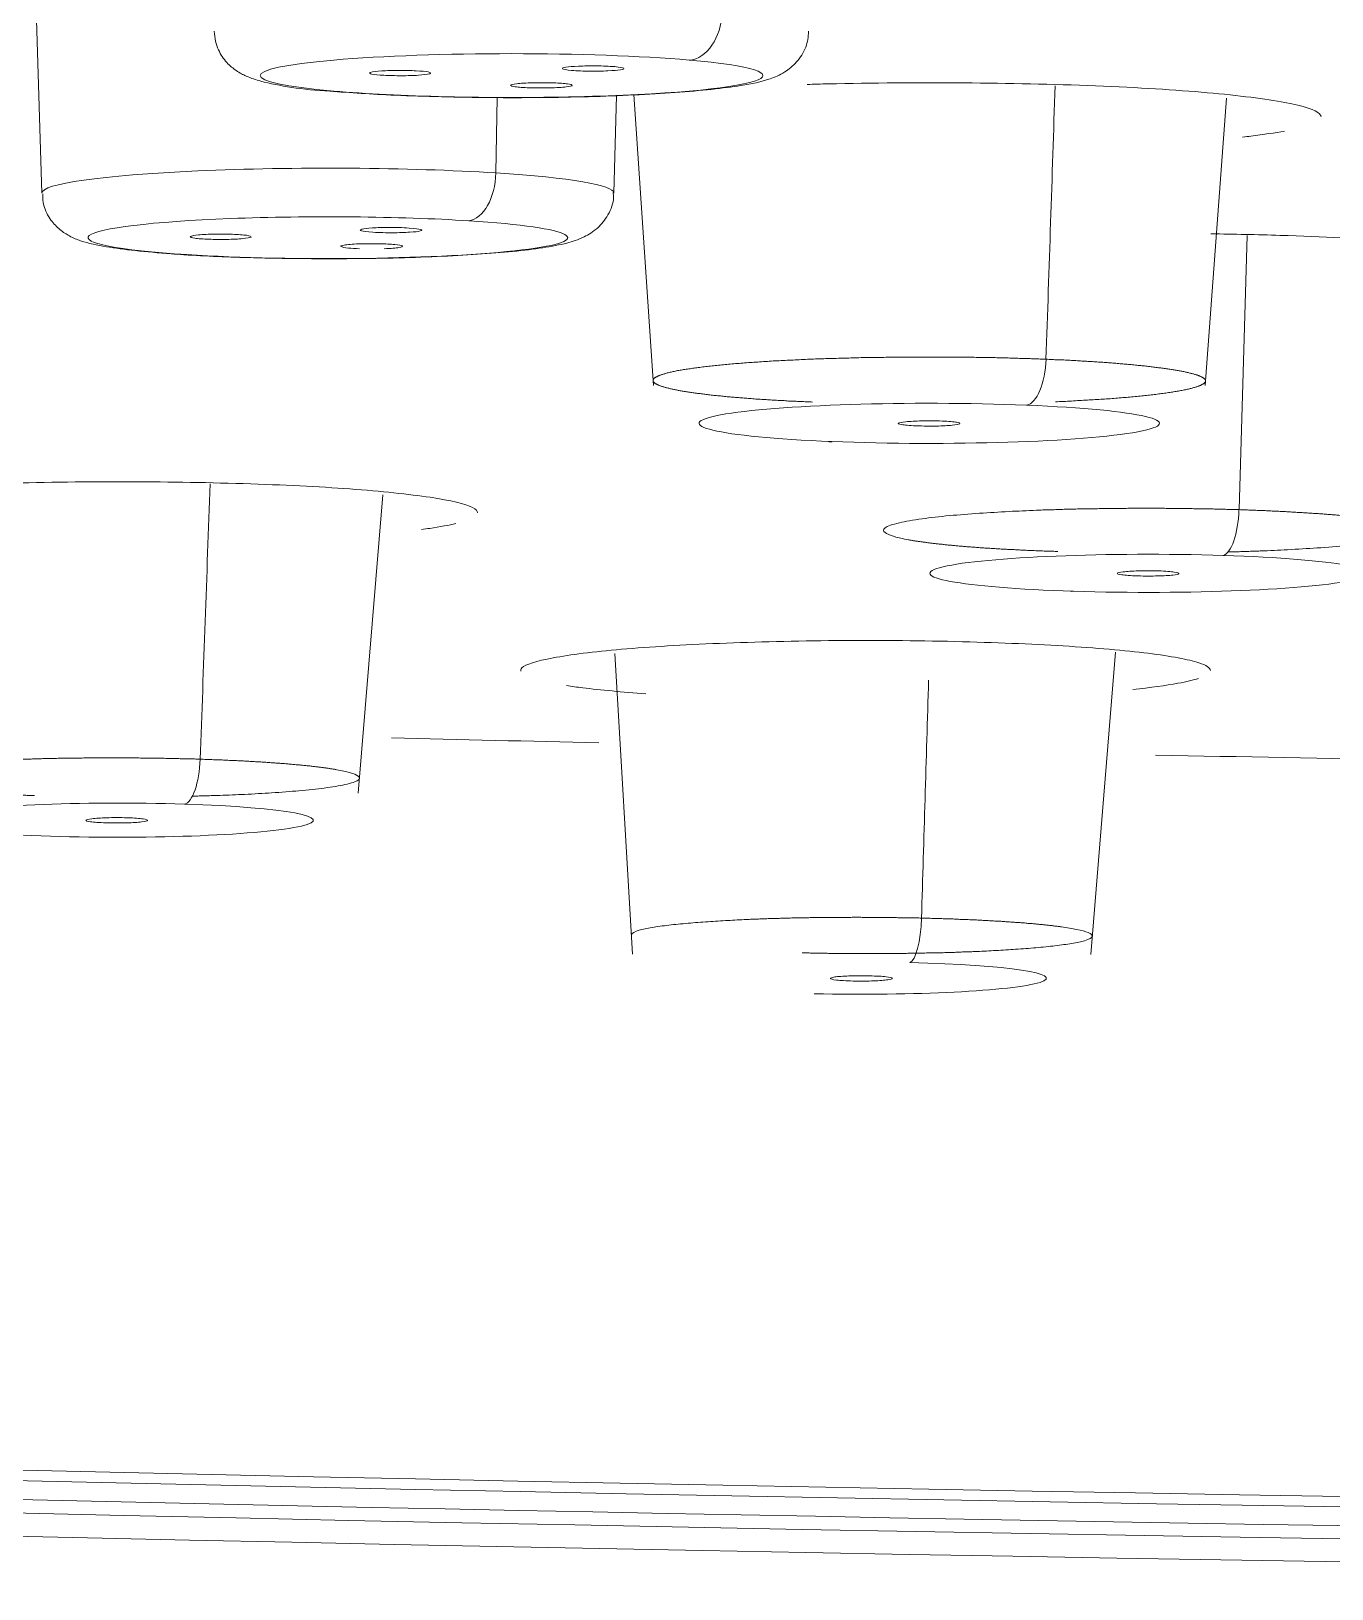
# Model space of a CAD drawing. Extents: x 19821 to 22981, y -91 to 2224.
# Drawn here: x 20659.46 to 20667.92, y 1291.2 to 1301.33 of the extents above; entities that cross this region are included whole.
import ezdxf

# ---------------------------------------------------------------- set-up
doc = ezdxf.new("R2010")
doc.units = 0
doc.header["$LTSCALE"] = 10
doc.header["$MEASUREMENT"] = 0
doc.layers.add('1', color=7, linetype='CONTINUOUS')

msp = doc.modelspace()

# ---------------------------------------------------------------- linework, layer by layer
at = {"layer": '1', "color": 7, "linetype": 'Continuous', "lineweight": 18}
for p, q in [((20659.478, 1302.118), (20659.534, 1300.278)), ((20663.251, 1300.278), (20663.27, 1300.914)), ((20663.383, 1300.92), (20663.509, 1299.028)), ((20667.096, 1299.027), (20667.234, 1300.895)), ((20661.59, 1296.377), (20661.75, 1298.318)), ((20663.258, 1297.286), (20663.374, 1295.33)), ((20666.352, 1295.329), (20666.513, 1297.294))]:
    msp.add_line(p, q, dxfattribs=at)
at = {"layer": '1', "color": 7, "linetype": 'Continuous', "lineweight": 13}
for p, q in [((20662.485, 1300.41), (20662.494, 1300.9)), ((20667.316, 1298.221), (20667.369, 1300.003))]:
    msp.add_line(p, q, dxfattribs=at)
at = {"layer": '1', "color": 7, "linetype": 'Continuous', "lineweight": 18}
for centre, major_axis, ratio, start_param, end_param in [((20690.341, 1301.967), (121.8, 0), 0.087156, 1.570796, 4.70718), ((20690.341, 1301.967), (-120.85, 0), 0.087156, 4.712389, 7.853982), ((20690.341, 1301.967), (119.464, 0), 0.087156, 3.216942, 4.712389), ((20690.341, 1302.016), (119.248, 0), 0.087156, 3.248753, 4.705425), ((20690.341, 1301.967), (-123.486, 0), 0.087156, 0.153054, 1.5633), ((20665.935, 1299.199), (0.012, 0.3), 0.420985, 3.237885, 4.729976), ((20665.302, 1298.782), (-1.496, 0), 0.087156, 4.276084, 7.417546), ((20665.302, 1298.782), (-1.496, 0), 0.087153, 1.134482, 4.275964), ((20664.67, 1298.962), (-0.012, -0.3), 0.420985, 6.186323, 6.379355), ((20667.213, 1298.222), (0.01, 0.3), 0.340613, 3.234538, 4.71777), ((20666.728, 1297.807), (-1.422, 0), 0.087156, 4.363775, 7.504277), ((20666.726, 1297.807), (-1.422, 0), 0.087155, 1.222062, 4.362805), ((20666.24, 1297.989), (-0.01, -0.3), 0.340613, 6.190027, 6.375898), ((20660.461, 1296.605), (0.009, 0.3), 0.340271, 3.234801, 4.700163), ((20660.027, 1296.202), (-1.274, 0), 0.087155, 4.364321, 7.503812), ((20660.024, 1296.202), (-1.274, 0), 0.087156, 1.222828, 4.36212), ((20665.175, 1295.575), (0.007, 0.3), 0.257128, 3.232467, 4.688849), ((20664.863, 1295.175), (-1.2, 0), 0.087156, 1.310484, 4.448921)]:
    msp.add_ellipse(centre, major_axis=major_axis, ratio=ratio, start_param=start_param, end_param=end_param, dxfattribs=at)
at = {"layer": '1', "color": 7, "linetype": 'Continuous', "lineweight": 13}
for centre, major_axis, ratio, start_param, end_param in [((20663.742, 1301.442), (0.026, 0.299), 0.704416, 3.264695, 4.8055), ((20662.587, 1301.043), (-1.634, 0), 0.087156, 3.926991, 7.068583), ((20662.587, 1301.043), (-1.634, 0), 0.087156, 0.785398, 3.926991), ((20661.432, 1301.241), (-0.026, -0.299), 0.704416, 6.175697, 6.406287), ((20661.393, 1300.279), (-1.859, 0), 0.087156, 4.08407, 6.285786), ((20662.309, 1300.398), (0.019, 0.299), 0.585549, 3.249316, 4.790121), ((20661.393, 1300.279), (-1.859, 0), 0.087156, 3.138943, 4.08407), ((20661.393, 1299.989), (-1.559, 0), 0.087156, 4.08407, 7.225663), ((20661.393, 1299.989), (-1.559, 0), 0.087156, 0.942478, 4.08407), ((20660.476, 1300.178), (-0.019, -0.299), 0.585549, 6.167972, 6.390909), ((20690.341, 1305.454), (-104, 0), 0.087156, 1.292864, 1.306313), ((20690.341, 1305.454), (-104, 0), 0.087156, 1.342196, 1.408317)]:
    msp.add_ellipse(centre, major_axis=major_axis, ratio=ratio, start_param=start_param, end_param=end_param, dxfattribs=at)
at = {"layer": '1', "color": 7, "linetype": 'Continuous', "lineweight": 18}
for points, knots in [([(20660.654, 1301.331), (20660.657, 1301.286), (20660.673, 1301.213), (20660.734, 1301.124), (20660.802, 1301.069), (20660.878, 1301.03), (20661.031, 1300.983), (20661.229, 1300.95), (20661.406, 1300.942)], [0, 0, 0, 0, 0.092515, 0.169673, 0.244273, 0.331044, 0.477482, 1, 1, 1, 1]), ([(20661.406, 1300.942), (20661.536, 1300.931), (20661.85, 1300.911), (20662.448, 1300.896), (20663.099, 1300.902), (20663.679, 1300.93), (20664.057, 1300.97), (20664.237, 1301.008), (20664.349, 1301.053), (20664.441, 1301.123), (20664.505, 1301.221), (20664.517, 1301.294), (20664.517, 1301.331)], [0, 0, 0, 0, 0.126656, 0.284249, 0.439844, 0.595277, 0.754009, 0.854636, 0.90503, 0.939106, 0.971745, 1, 1, 1, 1]), ([(20664.508, 1300.985), (20664.553, 1300.987), (20664.884, 1300.995), (20665.536, 1301), (20666.103, 1300.987), (20666.383, 1300.976)], [0, 0, 0, 0, 0.073953, 0.536977, 1, 1, 1, 1]), ([(20666.383, 1300.976), (20666.663, 1300.965), (20667.141, 1300.935), (20667.663, 1300.87), (20667.833, 1300.813), (20667.849, 1300.781), (20667.849, 1300.775)], [0, 0, 0, 0, 0.308481, 0.616963, 0.925444, 1, 1, 1, 1]), ([(20667.612, 1300.682), (20667.55, 1300.671), (20667.461, 1300.657), (20667.357, 1300.645), (20667.339, 1300.642)], [0, 0, 0, 0, 0.827643, 1, 1, 1, 1]), ([(20659.54, 1300.275), (20659.539, 1300.248), (20659.543, 1300.187), (20659.589, 1300.102), (20659.653, 1300.036), (20659.723, 1299.993), (20659.817, 1299.956), (20659.984, 1299.921), (20660.23, 1299.894), (20660.429, 1299.88), (20660.457, 1299.878)], [0, 0, 0, 0, 0.048872, 0.119831, 0.183991, 0.251392, 0.343768, 0.557978, 0.938914, 1, 1, 1, 1]), ([(20660.457, 1299.878), (20660.601, 1299.869), (20660.931, 1299.855), (20661.52, 1299.849), (20662.121, 1299.863), (20662.631, 1299.898), (20662.897, 1299.937), (20663.04, 1299.981), (20663.142, 1300.04), (20663.218, 1300.134), (20663.254, 1300.222), (20663.249, 1300.273), (20663.247, 1300.282)], [0, 0, 0, 0, 0.137059, 0.302447, 0.467419, 0.633524, 0.807201, 0.875642, 0.919878, 0.955044, 0.991425, 1, 1, 1, 1]), ([(20667.582, 1300.004), (20667.865, 1299.995), (20668.211, 1299.977), (20668.502, 1299.953), (20668.58, 1299.945)], [0, 0, 0, 0, 0.708843, 1, 1, 1, 1]), ([(20661.596, 1299.949), (20661.551, 1299.947), (20661.487, 1299.942), (20661.468, 1299.931), (20661.513, 1299.922), (20661.571, 1299.918), (20661.599, 1299.917)], [0, 0, 0, 0, 0.266672, 0.533345, 0.800017, 1, 1, 1, 1]), ([(20664.543, 1298.92), (20664.537, 1298.921), (20664.524, 1298.921), (20664.505, 1298.922), (20664.485, 1298.923), (20664.466, 1298.924), (20664.446, 1298.925), (20664.427, 1298.926), (20664.407, 1298.926), (20664.387, 1298.927), (20664.368, 1298.929), (20664.348, 1298.93), (20664.329, 1298.931), (20664.309, 1298.932), (20664.29, 1298.933), (20664.271, 1298.934), (20664.251, 1298.935), (20664.232, 1298.937), (20664.213, 1298.938), (20664.193, 1298.939), (20664.174, 1298.94), (20664.155, 1298.942), (20664.136, 1298.943), (20664.117, 1298.945), (20664.099, 1298.946), (20664.08, 1298.948), (20664.061, 1298.949), (20664.043, 1298.951), (20664.025, 1298.952), (20664.007, 1298.954), (20663.989, 1298.955), (20663.971, 1298.957), (20663.953, 1298.959), (20663.936, 1298.961), (20663.919, 1298.962), (20663.902, 1298.964), (20663.885, 1298.966), (20663.868, 1298.968), (20663.852, 1298.97), (20663.836, 1298.972), (20663.82, 1298.974), (20663.804, 1298.976), (20663.789, 1298.978), (20663.774, 1298.98), (20663.759, 1298.982), (20663.745, 1298.984), (20663.731, 1298.986), (20663.717, 1298.989), (20663.703, 1298.991), (20663.69, 1298.993), (20663.677, 1298.995), (20663.665, 1298.998), (20663.653, 1299), (20663.641, 1299.002), (20663.63, 1299.005), (20663.619, 1299.007), (20663.609, 1299.01), (20663.599, 1299.012), (20663.59, 1299.015), (20663.58, 1299.017), (20663.572, 1299.02), (20663.564, 1299.022), (20663.556, 1299.025), (20663.549, 1299.028), (20663.542, 1299.03), (20663.536, 1299.033), (20663.531, 1299.036), (20663.526, 1299.038), (20663.521, 1299.041), (20663.517, 1299.044), (20663.514, 1299.047), (20663.511, 1299.05), (20663.509, 1299.052), (20663.508, 1299.055), (20663.507, 1299.058), (20663.507, 1299.061), (20663.507, 1299.064), (20663.508, 1299.067), (20663.51, 1299.07), (20663.512, 1299.073), (20663.515, 1299.076), (20663.518, 1299.078), (20663.523, 1299.081), (20663.528, 1299.084), (20663.534, 1299.087), (20663.54, 1299.09), (20663.547, 1299.093), (20663.555, 1299.096), (20663.564, 1299.099), (20663.573, 1299.102), (20663.583, 1299.105), (20663.594, 1299.108), (20663.605, 1299.111), (20663.618, 1299.114), (20663.631, 1299.117), (20663.645, 1299.12), (20663.659, 1299.123), (20663.679, 1299.127), (20663.705, 1299.131), (20663.738, 1299.136), (20663.773, 1299.141), (20663.81, 1299.146), (20663.849, 1299.151), (20663.89, 1299.156), (20663.932, 1299.16), (20663.975, 1299.164), (20664.02, 1299.168), (20664.066, 1299.172), (20664.114, 1299.176), (20664.162, 1299.179), (20664.212, 1299.182), (20664.262, 1299.186), (20664.313, 1299.189), (20664.365, 1299.191), (20664.417, 1299.194), (20664.47, 1299.196), (20664.523, 1299.199), (20664.576, 1299.201), (20664.63, 1299.203), (20664.684, 1299.204), (20664.738, 1299.206), (20664.792, 1299.207), (20664.845, 1299.209), (20664.899, 1299.21), (20664.953, 1299.211), (20665.006, 1299.211), (20665.059, 1299.212), (20665.111, 1299.213), (20665.164, 1299.213), (20665.215, 1299.213), (20665.266, 1299.213), (20665.317, 1299.213), (20665.367, 1299.213), (20665.416, 1299.213), (20665.465, 1299.213), (20665.513, 1299.212), (20665.56, 1299.212), (20665.606, 1299.211), (20665.652, 1299.21), (20665.697, 1299.21), (20665.741, 1299.209), (20665.784, 1299.208), (20665.826, 1299.207), (20665.868, 1299.205), (20665.908, 1299.204), (20665.948, 1299.203), (20665.986, 1299.202), (20666.024, 1299.2), (20666.049, 1299.199), (20666.061, 1299.199)], [0, 0, 0, 0, 0.003803, 0.007635, 0.011497, 0.015388, 0.019309, 0.02326, 0.02724, 0.03125, 0.035289, 0.039358, 0.043456, 0.047584, 0.051742, 0.055929, 0.060146, 0.064392, 0.068668, 0.072973, 0.077308, 0.081673, 0.086067, 0.090491, 0.094945, 0.099428, 0.10394, 0.108482, 0.113054, 0.117656, 0.122287, 0.126947, 0.131637, 0.136357, 0.141106, 0.145885, 0.150694, 0.155532, 0.160399, 0.165297, 0.170224, 0.17518, 0.180166, 0.185182, 0.190227, 0.195302, 0.200407, 0.205541, 0.210704, 0.215898, 0.221121, 0.226373, 0.231655, 0.236967, 0.242308, 0.247679, 0.25308, 0.25851, 0.26397, 0.269459, 0.274978, 0.280527, 0.286105, 0.291713, 0.29735, 0.303018, 0.308714, 0.314441, 0.320197, 0.325982, 0.331798, 0.337642, 0.343517, 0.349421, 0.355355, 0.361318, 0.367311, 0.373334, 0.379386, 0.385468, 0.39158, 0.397721, 0.403892, 0.410092, 0.416322, 0.422582, 0.428871, 0.43519, 0.441539, 0.447917, 0.454325, 0.460763, 0.46723, 0.473727, 0.480254, 0.48681, 0.493396, 0.500012, 0.512443, 0.52477, 0.536991, 0.549107, 0.561119, 0.573025, 0.584827, 0.596523, 0.608114, 0.6196, 0.630982, 0.642258, 0.653429, 0.664495, 0.675456, 0.686311, 0.697062, 0.707707, 0.718248, 0.728683, 0.739013, 0.749238, 0.759358, 0.769373, 0.779282, 0.789087, 0.798786, 0.80838, 0.817869, 0.827252, 0.836531, 0.845704, 0.854772, 0.863735, 0.872592, 0.881345, 0.889992, 0.898534, 0.90697, 0.915302, 0.923528, 0.931649, 0.939664, 0.947575, 0.95538, 0.96308, 0.970674, 0.978164, 0.985548, 0.992826, 1, 1, 1, 1]), ([(20666.061, 1299.199), (20666.068, 1299.199), (20666.081, 1299.198), (20666.1, 1299.197), (20666.119, 1299.196), (20666.139, 1299.195), (20666.158, 1299.195), (20666.178, 1299.194), (20666.197, 1299.193), (20666.217, 1299.192), (20666.236, 1299.191), (20666.256, 1299.19), (20666.275, 1299.188), (20666.295, 1299.187), (20666.314, 1299.186), (20666.334, 1299.185), (20666.353, 1299.184), (20666.372, 1299.183), (20666.392, 1299.181), (20666.411, 1299.18), (20666.43, 1299.179), (20666.449, 1299.177), (20666.468, 1299.176), (20666.487, 1299.175), (20666.505, 1299.173), (20666.524, 1299.172), (20666.543, 1299.17), (20666.561, 1299.168), (20666.579, 1299.167), (20666.597, 1299.165), (20666.615, 1299.164), (20666.633, 1299.162), (20666.651, 1299.16), (20666.668, 1299.158), (20666.685, 1299.157), (20666.702, 1299.155), (20666.719, 1299.153), (20666.736, 1299.151), (20666.752, 1299.149), (20666.768, 1299.147), (20666.784, 1299.145), (20666.8, 1299.143), (20666.815, 1299.141), (20666.83, 1299.139), (20666.845, 1299.137), (20666.859, 1299.135), (20666.874, 1299.133), (20666.887, 1299.131), (20666.901, 1299.128), (20666.914, 1299.126), (20666.927, 1299.124), (20666.939, 1299.122), (20666.951, 1299.119), (20666.963, 1299.117), (20666.974, 1299.114), (20666.985, 1299.112), (20666.995, 1299.109), (20667.005, 1299.107), (20667.015, 1299.104), (20667.024, 1299.102), (20667.032, 1299.099), (20667.041, 1299.097), (20667.048, 1299.094), (20667.055, 1299.092), (20667.062, 1299.089), (20667.068, 1299.086), (20667.074, 1299.083), (20667.079, 1299.081), (20667.083, 1299.078), (20667.087, 1299.075), (20667.09, 1299.072), (20667.093, 1299.07), (20667.095, 1299.067), (20667.097, 1299.064), (20667.098, 1299.061), (20667.098, 1299.058), (20667.098, 1299.055), (20667.097, 1299.052), (20667.095, 1299.049), (20667.093, 1299.047), (20667.09, 1299.044), (20667.086, 1299.041), (20667.082, 1299.038), (20667.077, 1299.035), (20667.071, 1299.032), (20667.065, 1299.029), (20667.057, 1299.026), (20667.05, 1299.023), (20667.041, 1299.02), (20667.032, 1299.017), (20667.022, 1299.014), (20667.011, 1299.011), (20666.999, 1299.008), (20666.987, 1299.005), (20666.974, 1299.002), (20666.96, 1298.999), (20666.945, 1298.996), (20666.925, 1298.993), (20666.899, 1298.988), (20666.866, 1298.983), (20666.831, 1298.978), (20666.794, 1298.973), (20666.755, 1298.968), (20666.715, 1298.964), (20666.673, 1298.959), (20666.629, 1298.955), (20666.584, 1298.951), (20666.538, 1298.947), (20666.491, 1298.943), (20666.442, 1298.94), (20666.393, 1298.937), (20666.343, 1298.934), (20666.292, 1298.931), (20666.24, 1298.928), (20666.188, 1298.925), (20666.149, 1298.923), (20666.127, 1298.922), (20666.123, 1298.922)], [0, 0, 0, 0, 0.005346, 0.010734, 0.016164, 0.021635, 0.027149, 0.032704, 0.038301, 0.043941, 0.049622, 0.055345, 0.06111, 0.066917, 0.072765, 0.078656, 0.084588, 0.090563, 0.096579, 0.102637, 0.108737, 0.114879, 0.121063, 0.127288, 0.133556, 0.139865, 0.146217, 0.15261, 0.159045, 0.165522, 0.172041, 0.178601, 0.185204, 0.191848, 0.198535, 0.205263, 0.212033, 0.218845, 0.225699, 0.232595, 0.239532, 0.246512, 0.253533, 0.260596, 0.267701, 0.274848, 0.282037, 0.289267, 0.29654, 0.303854, 0.31121, 0.318608, 0.326048, 0.33353, 0.341053, 0.348619, 0.356226, 0.363875, 0.371566, 0.379299, 0.387074, 0.39489, 0.402749, 0.410649, 0.418591, 0.426575, 0.4346, 0.442668, 0.450777, 0.458928, 0.467121, 0.475356, 0.483633, 0.491951, 0.500312, 0.508714, 0.517158, 0.525644, 0.534171, 0.542741, 0.551352, 0.560005, 0.5687, 0.577436, 0.586215, 0.595035, 0.603897, 0.612801, 0.621747, 0.630734, 0.639763, 0.648834, 0.657947, 0.667102, 0.676298, 0.685536, 0.694816, 0.704138, 0.721639, 0.738992, 0.756197, 0.773254, 0.790163, 0.806924, 0.823537, 0.840003, 0.85632, 0.87249, 0.888512, 0.904386, 0.920112, 0.93569, 0.951121, 0.966404, 0.981539, 0.996526, 1, 1, 1, 1]), ([(20658.654, 1298.362), (20658.835, 1298.374), (20659.277, 1298.395), (20660.062, 1298.407), (20660.582, 1298.398), (20660.843, 1298.39)], [0, 0, 0, 0, 0.298119, 0.649059, 1, 1, 1, 1]), ([(20660.843, 1298.39), (20661.103, 1298.382), (20661.56, 1298.359), (20662.102, 1298.303), (20662.333, 1298.247), (20662.367, 1298.212), (20662.366, 1298.2)], [0, 0, 0, 0, 0.285358, 0.570716, 0.856074, 1, 1, 1, 1]), ([(20666.138, 1297.949), (20666.132, 1297.949), (20666.12, 1297.95), (20666.102, 1297.95), (20666.084, 1297.951), (20666.066, 1297.951), (20666.048, 1297.952), (20666.03, 1297.953), (20666.012, 1297.953), (20665.994, 1297.954), (20665.976, 1297.955), (20665.959, 1297.956), (20665.941, 1297.956), (20665.924, 1297.957), (20665.906, 1297.958), (20665.889, 1297.959), (20665.872, 1297.96), (20665.854, 1297.961), (20665.837, 1297.961), (20665.82, 1297.962), (20665.803, 1297.963), (20665.787, 1297.964), (20665.77, 1297.965), (20665.753, 1297.966), (20665.737, 1297.967), (20665.72, 1297.968), (20665.704, 1297.969), (20665.688, 1297.97), (20665.672, 1297.971), (20665.656, 1297.972), (20665.64, 1297.973), (20665.624, 1297.974), (20665.609, 1297.976), (20665.593, 1297.977), (20665.578, 1297.978), (20665.563, 1297.979), (20665.547, 1297.98), (20665.533, 1297.981), (20665.518, 1297.983), (20665.503, 1297.984), (20665.489, 1297.985), (20665.474, 1297.986), (20665.46, 1297.988), (20665.446, 1297.989), (20665.433, 1297.99), (20665.419, 1297.992), (20665.405, 1297.993), (20665.392, 1297.995), (20665.379, 1297.996), (20665.366, 1297.997), (20665.353, 1297.999), (20665.341, 1298), (20665.328, 1298.002), (20665.316, 1298.003), (20665.304, 1298.005), (20665.292, 1298.006), (20665.281, 1298.008), (20665.269, 1298.009), (20665.258, 1298.011), (20665.247, 1298.012), (20665.236, 1298.014), (20665.225, 1298.015), (20665.215, 1298.017), (20665.205, 1298.018), (20665.195, 1298.02), (20665.185, 1298.022), (20665.176, 1298.023), (20665.133, 1298.031), (20665.063, 1298.047), (20665.002, 1298.073), (20665.002, 1298.104), (20665.087, 1298.134), (20665.241, 1298.161), (20665.422, 1298.182), (20665.617, 1298.197), (20665.809, 1298.209), (20665.952, 1298.215), (20666.041, 1298.219), (20666.083, 1298.22), (20666.125, 1298.221), (20666.168, 1298.223), (20666.211, 1298.224), (20666.254, 1298.225), (20666.298, 1298.226), (20666.341, 1298.227), (20666.385, 1298.227), (20666.429, 1298.228), (20666.472, 1298.229), (20666.516, 1298.229), (20666.56, 1298.229), (20666.604, 1298.23), (20666.648, 1298.23), (20666.691, 1298.23), (20666.735, 1298.23), (20666.778, 1298.23), (20666.821, 1298.23), (20666.864, 1298.229), (20666.907, 1298.229), (20666.949, 1298.228), (20666.991, 1298.228), (20667.033, 1298.227), (20667.075, 1298.227), (20667.116, 1298.226), (20667.157, 1298.225), (20667.197, 1298.224), (20667.237, 1298.223), (20667.277, 1298.222), (20667.303, 1298.221), (20667.316, 1298.221)], [0, 0, 0, 0, 0.003581, 0.007169, 0.010763, 0.014363, 0.01797, 0.021584, 0.025204, 0.02883, 0.032463, 0.036102, 0.039747, 0.043399, 0.047058, 0.050723, 0.054394, 0.058072, 0.061756, 0.065446, 0.069144, 0.072847, 0.076557, 0.080273, 0.083996, 0.087726, 0.091461, 0.095203, 0.098952, 0.102707, 0.106469, 0.110237, 0.114011, 0.117792, 0.121579, 0.125373, 0.129173, 0.13298, 0.136793, 0.140613, 0.144439, 0.148271, 0.15211, 0.155955, 0.159807, 0.163666, 0.16753, 0.171402, 0.175279, 0.179163, 0.183054, 0.186951, 0.190855, 0.194765, 0.198681, 0.202604, 0.206533, 0.210469, 0.214411, 0.21836, 0.222316, 0.226277, 0.230245, 0.23422, 0.238201, 0.242189, 0.246183, 0.250183, 0.29761, 0.355048, 0.422489, 0.499923, 0.562507, 0.618797, 0.668784, 0.712461, 0.74982, 0.7583, 0.766752, 0.775177, 0.783575, 0.791945, 0.800289, 0.808605, 0.816893, 0.825155, 0.833389, 0.841596, 0.849776, 0.857928, 0.866053, 0.874151, 0.882222, 0.890265, 0.898281, 0.906269, 0.91423, 0.922164, 0.930071, 0.93795, 0.945802, 0.953627, 0.961424, 0.969194, 0.976936, 0.984652, 0.99234, 1, 1, 1, 1]), ([(20667.316, 1298.221), (20667.322, 1298.22), (20667.334, 1298.22), (20667.352, 1298.219), (20667.37, 1298.219), (20667.388, 1298.218), (20667.406, 1298.217), (20667.424, 1298.217), (20667.442, 1298.216), (20667.46, 1298.215), (20667.478, 1298.215), (20667.495, 1298.214), (20667.513, 1298.213), (20667.53, 1298.212), (20667.548, 1298.212), (20667.565, 1298.211), (20667.583, 1298.21), (20667.6, 1298.209), (20667.617, 1298.208), (20667.634, 1298.207), (20667.651, 1298.206), (20667.668, 1298.205), (20667.685, 1298.204), (20667.701, 1298.203), (20667.718, 1298.202), (20667.734, 1298.201), (20667.75, 1298.2), (20667.767, 1298.199), (20667.783, 1298.198), (20667.799, 1298.197), (20667.815, 1298.196), (20667.83, 1298.195), (20667.846, 1298.194), (20667.861, 1298.193), (20667.877, 1298.192), (20667.892, 1298.19), (20667.907, 1298.189), (20667.922, 1298.188), (20667.936, 1298.187), (20667.951, 1298.186), (20667.965, 1298.184), (20667.98, 1298.183), (20667.994, 1298.182), (20668.008, 1298.18), (20668.022, 1298.179), (20668.035, 1298.178), (20668.049, 1298.176), (20668.062, 1298.175), (20668.075, 1298.174), (20668.088, 1298.172), (20668.101, 1298.171), (20668.113, 1298.169), (20668.126, 1298.168), (20668.138, 1298.166), (20668.15, 1298.165), (20668.162, 1298.163), (20668.173, 1298.162), (20668.185, 1298.16), (20668.196, 1298.159), (20668.207, 1298.157), (20668.218, 1298.156), (20668.228, 1298.154), (20668.239, 1298.153), (20668.249, 1298.151), (20668.259, 1298.149), (20668.268, 1298.148), (20668.278, 1298.146), (20668.321, 1298.138), (20668.39, 1298.123), (20668.451, 1298.097), (20668.451, 1298.066), (20668.366, 1298.035), (20668.212, 1298.008), (20668.03, 1297.988), (20667.835, 1297.972), (20667.643, 1297.961), (20667.501, 1297.954), (20667.412, 1297.951), (20667.37, 1297.949), (20667.328, 1297.948), (20667.287, 1297.947), (20667.26, 1297.946), (20667.247, 1297.946)], [0, 0, 0, 0, 0.004543, 0.009093, 0.013651, 0.018217, 0.02279, 0.027371, 0.03196, 0.036556, 0.04116, 0.045772, 0.050392, 0.055019, 0.059654, 0.064296, 0.068947, 0.073605, 0.07827, 0.082944, 0.087625, 0.092313, 0.09701, 0.101714, 0.106425, 0.111145, 0.115872, 0.120607, 0.125349, 0.130099, 0.134857, 0.139622, 0.144396, 0.149176, 0.153965, 0.158761, 0.163565, 0.168376, 0.173196, 0.178022, 0.182857, 0.187699, 0.192549, 0.197407, 0.202272, 0.207145, 0.212025, 0.216914, 0.221809, 0.226713, 0.231624, 0.236543, 0.24147, 0.246404, 0.251346, 0.256295, 0.261252, 0.266217, 0.27119, 0.27617, 0.281158, 0.286153, 0.291156, 0.296167, 0.301186, 0.306212, 0.311246, 0.316287, 0.376543, 0.449267, 0.534433, 0.632014, 0.711411, 0.782705, 0.845892, 0.900972, 0.947941, 0.958702, 0.969425, 0.980112, 0.990761, 1, 1, 1, 1]), ([(20662.226, 1298.131), (20662.18, 1298.12), (20662.108, 1298.107), (20662.02, 1298.094), (20662.001, 1298.092)], [0, 0, 0, 0, 0.791177, 1, 1, 1, 1]), ([(20662.647, 1297.171), (20662.645, 1297.178), (20662.657, 1297.208), (20662.816, 1297.259), (20663.271, 1297.316), (20663.916, 1297.355), (20664.698, 1297.374), (20665.208, 1297.37), (20665.469, 1297.364)], [0, 0, 0, 0, 0.057981, 0.246385, 0.434789, 0.623192, 0.811596, 1, 1, 1, 1]), ([(20665.469, 1297.364), (20665.729, 1297.357), (20666.194, 1297.339), (20666.765, 1297.289), (20667.068, 1297.232), (20667.128, 1297.193), (20667.13, 1297.176)], [0, 0, 0, 0, 0.26806, 0.536121, 0.804181, 1, 1, 1, 1]), ([(20663.46, 1297.024), (20663.305, 1297.035), (20663.121, 1297.053), (20662.977, 1297.072), (20662.945, 1297.077)], [0, 0, 0, 0, 0.754414, 1, 1, 1, 1]), ([(20667.053, 1297.124), (20667.019, 1297.113), (20666.91, 1297.087), (20666.741, 1297.064), (20666.625, 1297.051)], [0, 0, 0, 0, 0.413629, 1, 1, 1, 1]), ([(20659.487, 1296.362), (20659.481, 1296.362), (20659.468, 1296.362), (20659.449, 1296.363), (20659.429, 1296.364), (20659.41, 1296.364), (20659.391, 1296.365), (20659.372, 1296.366), (20659.354, 1296.366), (20659.335, 1296.367), (20659.316, 1296.368), (20659.298, 1296.369), (20659.279, 1296.37), (20659.261, 1296.371), (20659.243, 1296.371), (20659.225, 1296.372), (20659.207, 1296.373), (20659.189, 1296.374), (20659.171, 1296.375), (20659.154, 1296.376), (20659.136, 1296.377), (20659.119, 1296.378), (20659.102, 1296.379), (20659.085, 1296.38), (20659.068, 1296.381), (20659.051, 1296.382), (20659.035, 1296.383), (20659.018, 1296.385), (20659.002, 1296.386), (20658.986, 1296.387), (20658.97, 1296.388), (20658.954, 1296.389), (20658.939, 1296.39), (20658.923, 1296.392), (20658.908, 1296.393), (20658.893, 1296.394), (20658.879, 1296.396), (20658.864, 1296.397), (20658.85, 1296.398), (20658.835, 1296.399), (20658.821, 1296.401), (20658.808, 1296.402), (20658.794, 1296.404), (20658.781, 1296.405), (20658.768, 1296.406), (20658.755, 1296.408), (20658.742, 1296.409), (20658.73, 1296.411), (20658.718, 1296.412), (20658.706, 1296.414), (20658.694, 1296.415), (20658.682, 1296.417), (20658.671, 1296.418), (20658.66, 1296.42), (20658.65, 1296.421), (20658.639, 1296.423), (20658.629, 1296.425), (20658.619, 1296.426), (20658.609, 1296.428), (20658.569, 1296.435), (20658.505, 1296.449), (20658.45, 1296.472), (20658.45, 1296.499), (20658.528, 1296.525), (20658.668, 1296.549), (20658.834, 1296.566), (20659.012, 1296.58), (20659.187, 1296.59), (20659.317, 1296.595), (20659.398, 1296.598), (20659.436, 1296.599), (20659.474, 1296.6), (20659.512, 1296.602), (20659.551, 1296.602), (20659.59, 1296.603), (20659.629, 1296.604), (20659.669, 1296.605), (20659.708, 1296.605), (20659.748, 1296.606), (20659.787, 1296.606), (20659.827, 1296.607), (20659.867, 1296.607), (20659.907, 1296.607), (20659.947, 1296.607), (20659.987, 1296.607), (20660.026, 1296.607), (20660.066, 1296.607), (20660.106, 1296.607), (20660.145, 1296.607), (20660.184, 1296.606), (20660.224, 1296.606), (20660.262, 1296.605), (20660.301, 1296.605), (20660.339, 1296.604), (20660.378, 1296.603), (20660.415, 1296.602), (20660.453, 1296.602), (20660.49, 1296.601), (20660.527, 1296.6), (20660.551, 1296.599), (20660.563, 1296.598)], [0, 0, 0, 0, 0.004177, 0.008358, 0.012545, 0.016736, 0.020932, 0.025132, 0.029338, 0.033548, 0.037763, 0.041983, 0.046207, 0.050436, 0.054671, 0.05891, 0.063153, 0.067402, 0.071655, 0.075913, 0.080176, 0.084444, 0.088717, 0.092994, 0.097276, 0.101563, 0.105855, 0.110152, 0.114454, 0.11876, 0.123071, 0.127387, 0.131708, 0.136033, 0.140364, 0.144699, 0.149039, 0.153384, 0.157734, 0.162089, 0.166448, 0.170813, 0.175182, 0.179556, 0.183935, 0.188319, 0.192708, 0.197101, 0.201499, 0.205903, 0.210311, 0.214724, 0.219142, 0.223564, 0.227992, 0.232425, 0.236862, 0.241304, 0.245751, 0.250203, 0.297933, 0.355466, 0.4228, 0.499933, 0.562539, 0.618842, 0.668829, 0.71249, 0.749814, 0.758139, 0.766446, 0.774737, 0.783011, 0.791268, 0.799508, 0.807731, 0.815938, 0.824127, 0.8323, 0.840455, 0.848594, 0.856715, 0.86482, 0.872908, 0.880979, 0.889033, 0.897069, 0.905089, 0.913092, 0.921078, 0.929047, 0.936999, 0.944933, 0.952851, 0.960752, 0.968636, 0.976502, 0.984352, 0.992184, 1, 1, 1, 1]), ([(20660.563, 1296.598), (20660.57, 1296.598), (20660.583, 1296.598), (20660.602, 1296.597), (20660.621, 1296.597), (20660.64, 1296.596), (20660.659, 1296.595), (20660.678, 1296.594), (20660.697, 1296.594), (20660.716, 1296.593), (20660.734, 1296.592), (20660.753, 1296.591), (20660.771, 1296.59), (20660.789, 1296.59), (20660.808, 1296.589), (20660.826, 1296.588), (20660.844, 1296.587), (20660.861, 1296.586), (20660.879, 1296.585), (20660.897, 1296.584), (20660.914, 1296.583), (20660.931, 1296.582), (20660.949, 1296.581), (20660.966, 1296.58), (20660.982, 1296.579), (20660.999, 1296.578), (20661.016, 1296.577), (20661.032, 1296.575), (20661.048, 1296.574), (20661.064, 1296.573), (20661.08, 1296.572), (20661.096, 1296.571), (20661.112, 1296.57), (20661.127, 1296.568), (20661.142, 1296.567), (20661.157, 1296.566), (20661.172, 1296.564), (20661.186, 1296.563), (20661.201, 1296.562), (20661.215, 1296.561), (20661.229, 1296.559), (20661.243, 1296.558), (20661.256, 1296.556), (20661.27, 1296.555), (20661.283, 1296.554), (20661.296, 1296.552), (20661.308, 1296.551), (20661.321, 1296.549), (20661.333, 1296.548), (20661.345, 1296.546), (20661.357, 1296.545), (20661.368, 1296.543), (20661.379, 1296.542), (20661.39, 1296.54), (20661.401, 1296.539), (20661.411, 1296.537), (20661.422, 1296.535), (20661.432, 1296.534), (20661.441, 1296.532), (20661.481, 1296.525), (20661.545, 1296.511), (20661.601, 1296.488), (20661.601, 1296.461), (20661.523, 1296.435), (20661.383, 1296.411), (20661.217, 1296.394), (20661.039, 1296.38), (20660.863, 1296.37), (20660.734, 1296.365), (20660.653, 1296.362), (20660.615, 1296.361), (20660.576, 1296.36), (20660.544, 1296.359), (20660.525, 1296.358), (20660.518, 1296.358)], [0, 0, 0, 0, 0.005298, 0.010602, 0.015912, 0.021229, 0.026552, 0.031882, 0.037218, 0.04256, 0.047909, 0.053264, 0.058626, 0.063993, 0.069368, 0.074748, 0.080135, 0.085529, 0.090928, 0.096335, 0.101747, 0.107166, 0.112591, 0.118023, 0.123461, 0.128905, 0.134356, 0.139813, 0.145276, 0.150746, 0.156222, 0.161704, 0.167193, 0.172688, 0.17819, 0.183698, 0.189212, 0.194732, 0.200259, 0.205792, 0.211332, 0.216878, 0.22243, 0.227989, 0.233554, 0.239125, 0.244703, 0.250286, 0.255877, 0.261473, 0.267076, 0.272686, 0.278301, 0.283923, 0.289551, 0.295186, 0.300827, 0.306474, 0.312127, 0.317787, 0.378257, 0.4513, 0.536887, 0.634979, 0.714436, 0.785903, 0.849381, 0.904872, 0.952377, 0.962961, 0.973522, 0.984061, 0.994578, 1, 1, 1, 1]), ([(20663.366, 1295.455), (20663.366, 1295.456), (20663.367, 1295.467), (20663.398, 1295.484), (20663.493, 1295.504), (20663.602, 1295.52), (20663.727, 1295.532), (20663.858, 1295.542), (20663.987, 1295.55), (20664.085, 1295.555), (20664.149, 1295.558), (20664.184, 1295.559), (20664.219, 1295.561), (20664.254, 1295.562), (20664.29, 1295.563), (20664.326, 1295.564), (20664.362, 1295.565), (20664.399, 1295.566), (20664.435, 1295.567), (20664.472, 1295.567), (20664.51, 1295.568), (20664.547, 1295.569), (20664.584, 1295.569), (20664.622, 1295.569), (20664.659, 1295.57), (20664.697, 1295.57), (20664.735, 1295.57), (20664.773, 1295.57), (20664.81, 1295.571), (20664.848, 1295.571), (20664.885, 1295.57), (20664.923, 1295.57), (20664.96, 1295.57), (20664.997, 1295.57), (20665.035, 1295.569), (20665.071, 1295.569), (20665.108, 1295.568), (20665.144, 1295.568), (20665.181, 1295.567), (20665.217, 1295.567), (20665.24, 1295.566), (20665.252, 1295.566)], [0, 0, 0, 0, 0.012933, 0.144796, 0.234801, 0.317312, 0.392318, 0.459807, 0.519769, 0.572195, 0.586427, 0.600632, 0.614807, 0.628954, 0.643071, 0.65716, 0.671221, 0.685252, 0.699255, 0.713229, 0.727174, 0.74109, 0.754978, 0.768836, 0.782666, 0.796466, 0.810238, 0.823981, 0.837695, 0.85138, 0.865036, 0.878663, 0.892261, 0.90583, 0.91937, 0.932881, 0.946363, 0.959816, 0.973239, 0.986634, 1, 1, 1, 1]), ([(20665.252, 1295.566), (20665.259, 1295.566), (20665.271, 1295.565), (20665.29, 1295.565), (20665.309, 1295.564), (20665.328, 1295.564), (20665.346, 1295.563), (20665.365, 1295.563), (20665.384, 1295.562), (20665.402, 1295.561), (20665.42, 1295.561), (20665.439, 1295.56), (20665.457, 1295.56), (20665.475, 1295.559), (20665.493, 1295.558), (20665.511, 1295.557), (20665.529, 1295.557), (20665.547, 1295.556), (20665.565, 1295.555), (20665.583, 1295.554), (20665.6, 1295.554), (20665.618, 1295.553), (20665.635, 1295.552), (20665.652, 1295.551), (20665.669, 1295.55), (20665.686, 1295.549), (20665.703, 1295.548), (20665.719, 1295.547), (20665.736, 1295.546), (20665.752, 1295.546), (20665.769, 1295.545), (20665.785, 1295.544), (20665.801, 1295.542), (20665.817, 1295.541), (20665.832, 1295.54), (20665.848, 1295.539), (20665.863, 1295.538), (20665.878, 1295.537), (20665.893, 1295.536), (20665.908, 1295.535), (20665.922, 1295.534), (20665.937, 1295.532), (20665.951, 1295.531), (20665.965, 1295.53), (20665.979, 1295.529), (20665.993, 1295.528), (20666.006, 1295.526), (20666.02, 1295.525), (20666.033, 1295.524), (20666.045, 1295.522), (20666.058, 1295.521), (20666.071, 1295.52), (20666.083, 1295.518), (20666.095, 1295.517), (20666.106, 1295.516), (20666.118, 1295.514), (20666.129, 1295.513), (20666.14, 1295.512), (20666.151, 1295.51), (20666.196, 1295.504), (20666.271, 1295.491), (20666.347, 1295.471), (20666.375, 1295.446), (20666.331, 1295.421), (20666.236, 1295.401), (20666.127, 1295.386), (20666.002, 1295.373), (20665.871, 1295.363), (20665.742, 1295.355), (20665.644, 1295.35), (20665.579, 1295.347), (20665.545, 1295.346), (20665.51, 1295.345), (20665.474, 1295.343), (20665.439, 1295.342), (20665.403, 1295.341), (20665.366, 1295.34), (20665.33, 1295.339), (20665.293, 1295.339), (20665.256, 1295.338), (20665.219, 1295.337), (20665.182, 1295.337), (20665.144, 1295.336), (20665.107, 1295.336), (20665.069, 1295.335), (20665.031, 1295.335), (20664.994, 1295.335), (20664.956, 1295.335), (20664.918, 1295.335), (20664.881, 1295.335), (20664.843, 1295.335), (20664.806, 1295.335), (20664.768, 1295.335), (20664.731, 1295.335), (20664.694, 1295.336), (20664.657, 1295.336), (20664.621, 1295.337), (20664.584, 1295.337), (20664.548, 1295.338), (20664.512, 1295.339), (20664.488, 1295.339), (20664.476, 1295.339)], [0, 0, 0, 0, 0.00417, 0.008345, 0.012526, 0.016711, 0.020901, 0.025097, 0.029297, 0.033503, 0.037713, 0.041929, 0.046149, 0.050375, 0.054606, 0.058841, 0.063082, 0.067328, 0.071579, 0.075835, 0.080095, 0.084361, 0.088632, 0.092908, 0.097189, 0.101475, 0.105766, 0.110062, 0.114363, 0.118669, 0.12298, 0.127297, 0.131618, 0.135944, 0.140275, 0.144611, 0.148952, 0.153299, 0.15765, 0.162006, 0.166367, 0.170733, 0.175105, 0.179481, 0.183862, 0.188248, 0.19264, 0.197036, 0.201437, 0.205843, 0.210254, 0.214671, 0.219092, 0.223518, 0.227949, 0.232385, 0.236827, 0.241273, 0.245724, 0.25018, 0.297768, 0.355265, 0.422644, 0.499872, 0.552453, 0.60066, 0.644497, 0.683967, 0.719072, 0.749813, 0.758147, 0.766462, 0.77476, 0.78304, 0.791302, 0.799547, 0.807774, 0.815984, 0.824176, 0.832351, 0.840508, 0.848648, 0.85677, 0.864875, 0.872962, 0.881032, 0.889084, 0.897119, 0.905137, 0.913137, 0.92112, 0.929086, 0.937034, 0.944965, 0.952879, 0.960775, 0.968655, 0.976517, 0.984362, 0.992189, 1, 1, 1, 1])]:
    msp.add_open_spline(points, degree=3, knots=knots, dxfattribs=at)
for points in [[(20663.259, 1301.101), (20663.219, 1301.104), (20663.141, 1301.107), (20663.015, 1301.105), (20662.931, 1301.098), (20662.905, 1301.087), (20662.944, 1301.08), (20662.976, 1301.076)], [(20662.976, 1301.076), (20663.016, 1301.074), (20663.094, 1301.07), (20663.22, 1301.073), (20663.304, 1301.08), (20663.33, 1301.091), (20663.291, 1301.098), (20663.259, 1301.101)], [(20661.669, 1301.064), (20661.661, 1301.06), (20661.666, 1301.052), (20661.753, 1301.044), (20661.869, 1301.041), (20661.99, 1301.044), (20662.038, 1301.051), (20662.056, 1301.055)], [(20662.056, 1301.055), (20662.064, 1301.059), (20662.059, 1301.067), (20661.972, 1301.075), (20661.856, 1301.078), (20661.735, 1301.074), (20661.688, 1301.068), (20661.669, 1301.064)], [(20662.729, 1300.996), (20662.681, 1300.995), (20662.608, 1300.99), (20662.57, 1300.98), (20662.601, 1300.97), (20662.696, 1300.962), (20662.782, 1300.962), (20662.833, 1300.963)], [(20662.833, 1300.963), (20662.881, 1300.964), (20662.954, 1300.968), (20662.993, 1300.979), (20662.961, 1300.989), (20662.866, 1300.997), (20662.78, 1300.997), (20662.729, 1300.996)], [(20660.895, 1299.993), (20660.895, 1299.998), (20660.877, 1300.005), (20660.776, 1300.012), (20660.657, 1300.013), (20660.543, 1300.008), (20660.508, 1300.001), (20660.497, 1299.997)], [(20660.497, 1299.997), (20660.498, 1299.993), (20660.516, 1299.985), (20660.617, 1299.978), (20660.736, 1299.977), (20660.85, 1299.982), (20660.885, 1299.989), (20660.895, 1299.993)], [(20661.922, 1300.052), (20661.877, 1300.055), (20661.794, 1300.057), (20661.674, 1300.053), (20661.604, 1300.044), (20661.598, 1300.033), (20661.648, 1300.027), (20661.686, 1300.024)], [(20661.686, 1300.024), (20661.731, 1300.022), (20661.814, 1300.02), (20661.934, 1300.024), (20662.004, 1300.032), (20662.01, 1300.043), (20661.96, 1300.049), (20661.922, 1300.052)], [(20667.133, 1300.014), (20667.283, 1300.012), (20667.433, 1300.009), (20667.582, 1300.004)], [(20661.759, 1299.917), (20661.803, 1299.919), (20661.868, 1299.925), (20661.887, 1299.936), (20661.838, 1299.945), (20661.73, 1299.951), (20661.644, 1299.95), (20661.596, 1299.949)], [(20665.386, 1298.797), (20665.337, 1298.799), (20665.25, 1298.799), (20665.141, 1298.793), (20665.091, 1298.784), (20665.109, 1298.773), (20665.172, 1298.768), (20665.216, 1298.766)], [(20665.216, 1298.766), (20665.265, 1298.764), (20665.352, 1298.763), (20665.461, 1298.769), (20665.51, 1298.779), (20665.493, 1298.79), (20665.429, 1298.795), (20665.386, 1298.797)], [(20666.793, 1297.823), (20666.743, 1297.824), (20666.656, 1297.824), (20666.553, 1297.817), (20666.513, 1297.807), (20666.542, 1297.797), (20666.61, 1297.792), (20666.656, 1297.79)], [(20666.656, 1297.79), (20666.706, 1297.789), (20666.793, 1297.789), (20666.896, 1297.795), (20666.936, 1297.805), (20666.907, 1297.816), (20666.839, 1297.821), (20666.793, 1297.823)], [(20660.09, 1296.218), (20660.04, 1296.219), (20659.952, 1296.219), (20659.849, 1296.212), (20659.809, 1296.202), (20659.838, 1296.191), (20659.906, 1296.187), (20659.952, 1296.185)], [(20659.952, 1296.185), (20660.003, 1296.184), (20660.09, 1296.183), (20660.193, 1296.19), (20660.233, 1296.2), (20660.204, 1296.211), (20660.136, 1296.216), (20660.09, 1296.218)], [(20664.913, 1295.19), (20664.861, 1295.191), (20664.774, 1295.191), (20664.678, 1295.183), (20664.648, 1295.173), (20664.688, 1295.162), (20664.76, 1295.158), (20664.808, 1295.156)], [(20664.808, 1295.156), (20664.86, 1295.156), (20664.947, 1295.156), (20665.043, 1295.164), (20665.073, 1295.174), (20665.033, 1295.185), (20664.96, 1295.189), (20664.913, 1295.19)]]:
    msp.add_open_spline(points, degree=3, dxfattribs=at)
at = {"layer": '1', "color": 7, "linetype": 'Continuous', "lineweight": 13}
for points in [[(20666.061, 1299.199), (20666.081, 1299.791), (20666.101, 1300.384), (20666.12, 1300.977)], [(20660.563, 1296.598), (20660.585, 1297.195), (20660.606, 1297.792), (20660.628, 1298.389)], [(20665.252, 1295.566), (20665.267, 1296.082), (20665.283, 1296.597), (20665.298, 1297.113)]]:
    msp.add_open_spline(points, degree=3, dxfattribs=at)

doc.saveas('drawing.dxf')
